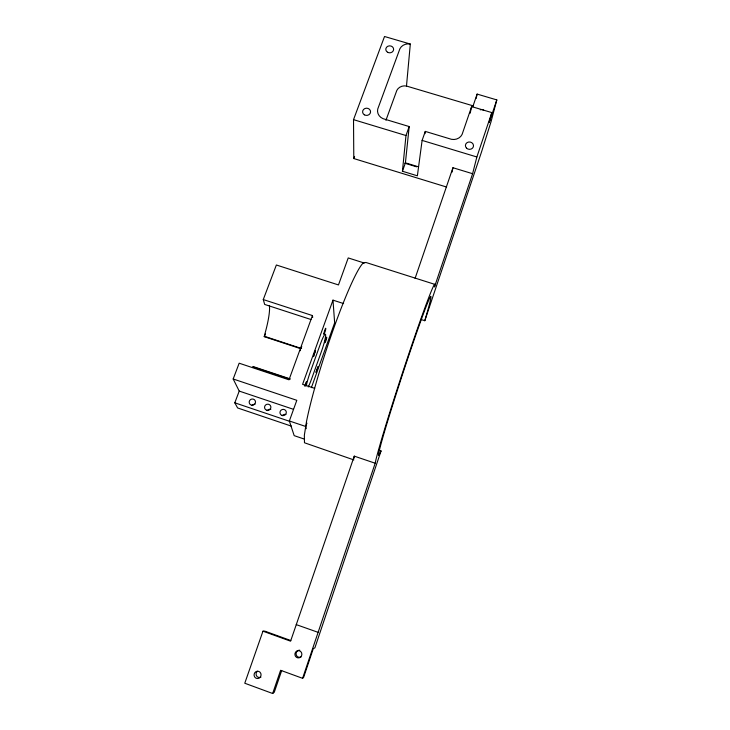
<?xml version="1.0" encoding="UTF-8"?>
<svg xmlns="http://www.w3.org/2000/svg" width="730" height="730" viewBox="0 0 730 730"><rect width="100%" height="100%" fill="white"/><g stroke="black" fill="none" stroke-linecap="round" stroke-linejoin="round"><path stroke-width="1.09" d="M385.942 120.295L396.819 90.42A8.632 7.784 1.5 0 1 406.482 86.04L410.315 44.046L384.527 36.5L353.521 119.656L353.795 158.556L446.614 187.044M472.739 106.899L477.128 94.088L496.82 99.919L489.246 122.412L491.819 112.593L471.635 106.589L462.099 134.411A9.545 8.66 5.5 0 1 451.469 139.311L425.289 131.409L422.113 140.406L417.377 175.821L402.431 171.24L405.98 135.534L409.192 126.555L383.067 118.68A9.454 8.559 0.4 0 1 377.738 109.044L399.912 48.718A9.307 8.285 1.3 0 1 410.315 44.046M402.431 171.24L405.415 162.836L409.192 126.555M424.979 133.663L425.289 131.409M353.95 458.385L354.269 456.14L375.193 463.231L302.594 678.316L280.603 670.295L272.664 693.5L244.769 683.234L262.964 631.185L264.735 631.112L290.786 640.529M353.849 459.918L304.474 442.772L304.355 435.18L306.545 421.31A95.858 9.627 -71.8 0 1 333.856 327.943A95.858 9.627 -71.8 0 1 362.938 263.256L365.867 262.453L434.916 284.39L434.496 286.963L472.602 173.713L476.863 156.977L491.819 112.593M452.016 172.171L452.947 167.727L472.602 173.713M375.193 463.231L375.996 459.444A96.579 3.02 -71.8 0 1 409.101 353.037A96.579 3.02 -71.8 0 1 434.916 284.39M470.184 113.196L471.635 106.589M476.133 98.486L477.128 94.088M300.231 350.756L300.422 350.008M496.82 99.919L491.034 121.718L481.471 152.096L424.805 320.716L420.516 319.338M304.702 386.134L306.591 381.416L305.45 385.997M424.805 320.716L428.081 309.301A83.612 2.61 -71.8 0 0 426.21 306.372A83.612 2.61 -71.8 0 0 401.582 377.209L394.455 399.356A83.612 2.61 -71.8 0 0 379.098 455L381.051 450.948L378.916 450.227M300.632 348.657L264.324 336.703L265.191 332.78A41.208 7.291 -71.6 0 0 269.361 305.432M381.051 450.948L314.876 647.866L313.279 648.66L303.634 677.34L302.594 678.316M354.269 456.14L290.577 641.177L262.964 631.185M415.078 278.404L452.947 167.727M281.707 670.505L274.279 692.222L272.664 693.5M306.29 428.692L305.724 426.484L306.928 423.117M311.391 387.657L334.65 322.797L332.98 300.139L343.62 303.58M304.319 439.086L294.181 435.646L289.354 420.964L296.809 400.314L233.18 378.989L239.166 363.202L288.989 379.801L312.431 315.561L263.274 299.565L276.36 264.999L338.474 284.937L348.219 257.927L364.033 262.955M332.98 300.139L302.585 384.336L314.703 388.369M353.795 158.556L354.579 156.43M264.324 336.703L265.51 333.555M291.526 426.183L237.606 407.951L234.804 402.814L239.221 391.079L233.18 378.989M300.933 348.392L301.225 347.626M301.508 346.969L301.773 346.458M406.482 86.04L472.93 105.795M353.521 119.656L405.98 135.534M422.113 140.406L476.863 156.977M405.415 162.836L418.199 166.741M404.776 163.201L416.584 166.814M310.953 319.512L264.671 304.437L263.274 299.565M264.169 336.202L301.609 348.529M290.494 379.007L252.817 366.46L253 366.916M254.067 367.272L289.536 379.089M239.221 391.079L293.396 409.293M289.354 420.964L305.724 426.484M234.804 402.814L290.175 421.511M296.243 624.615L318.28 632.408M312.431 315.561L312.705 317.422M308.252 386.973A14.938 1.734 -71.6 0 0 311.555 378.998L321.246 352.024A14.828 1.715 -71.8 0 0 325.616 334.678A14.828 1.715 -71.8 0 0 320.251 344.377L310.277 372.054A14.938 1.734 -71.6 0 0 306.281 385.851M480.294 109.847A3.103 2.792 6.9 0 1 484.008 110.495M300.97 656.964A3.568 3.422 -85.1 0 1 296.134 654.427A3.568 3.422 -85.1 0 1 299.765 650.193M260.902 677.203A3.604 3.422 -80.3 0 1 257.261 671.235M282.3 415.717A3.121 3.048 -23.4 0 1 285.904 414.53M267.235 410.634A3.112 3.039 -25.5 0 1 270.83 409.448M252.215 405.57A3.112 3.02 -27.1 0 1 255.026 404.228M316.063 372.263L318.034 366.761L316.063 372.263M323.682 333.975C325.872 332.624 327.058 321.757 323.682 333.975M324.686 342.662C326.593 341.813 328.144 330.654 324.686 342.662M313.544 355.82L313.562 356.66L315.561 350.409L313.544 355.82M282.081 415.452A3.194 3.112 -22.7 0 0 286.279 411.875A3.194 3.112 -22.7 0 0 281.096 410.132A3.194 3.112 -22.7 0 0 282.081 415.452M266.642 410.242A3.185 3.103 -24.9 0 0 270.848 406.683A3.185 3.103 -24.9 0 0 265.684 404.94A3.185 3.103 -24.9 0 0 266.642 410.242M252.06 405.205A3.185 3.084 -26.5 0 0 255.217 400.733A3.185 3.084 -26.5 0 0 249.751 400.378A3.185 3.084 -26.5 0 0 252.06 405.205M259.807 677.65A3.677 3.495 -80.1 0 0 258.767 671.399A3.677 3.495 -80.1 0 0 254.122 675.569A3.677 3.495 -80.1 0 0 259.807 677.65M300.651 657.018A3.641 3.486 -84.9 0 0 299.546 650.832A3.641 3.486 -84.9 0 0 294.957 654.956A3.641 3.486 -84.9 0 0 300.651 657.018M466.497 148.117A4.051 3.687 7 0 0 473.332 146.83A4.051 3.687 7 0 0 468.55 142.049A4.051 3.687 7 0 0 466.497 148.117M387.566 52.259A3.924 3.495 0.1 0 0 393.625 49.53A3.924 3.495 0.1 0 0 387.94 46.218A3.924 3.495 0.1 0 0 387.566 52.259M364.38 114.82A3.988 3.613 -1.1 0 0 370.566 112.009A3.988 3.613 -1.1 0 0 364.808 108.569A3.988 3.613 -1.1 0 0 364.38 114.82"/></g></svg>
